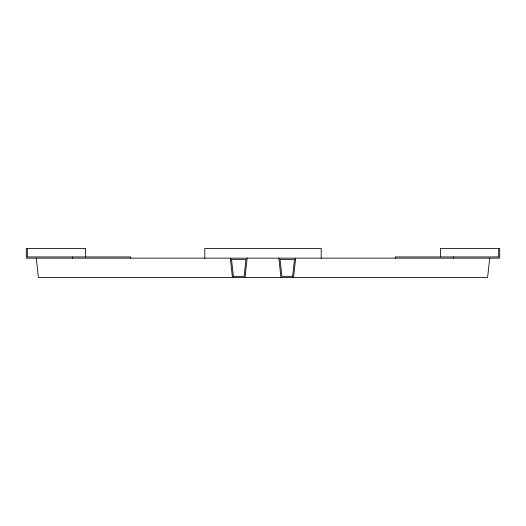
<?xml version="1.0" encoding="UTF-8"?>
<svg xmlns="http://www.w3.org/2000/svg" width="526" height="526" viewBox="0 0 526 526"><rect width="100%" height="100%" fill="white"/><g stroke="black" fill="none" stroke-linecap="round" stroke-linejoin="round"><path stroke-width="0.79" d="M245.044 277.55L247.148 258.148M292.627 276.341L294.468 259.364M293.554 277.55L295.658 258.148M489.699 258.148L487.595 277.55L38.405 277.55L36.301 258.148M231.223 259.364L245.958 259.364L244.117 276.341L233.268 276.341M294.777 259.364L280.042 259.364L281.883 276.341L292.732 276.341M278.852 258.148L280.956 277.55M231.532 259.364L233.373 276.341M230.342 258.148L232.446 277.55M498.648 248.45L498.648 256.938L395.276 256.938L395.276 258.148M453.491 256.938L453.491 258.148M440.44 256.938L440.44 248.45L499.7 248.45L499.7 258.148L26.3 258.148L26.3 248.45L85.56 248.45L85.56 256.938M321.215 258.148L321.215 248.45L204.785 248.45L204.785 258.148M130.724 258.148L130.724 256.938L27.352 256.938L27.352 248.45M72.509 256.938L72.509 258.148"/></g></svg>
